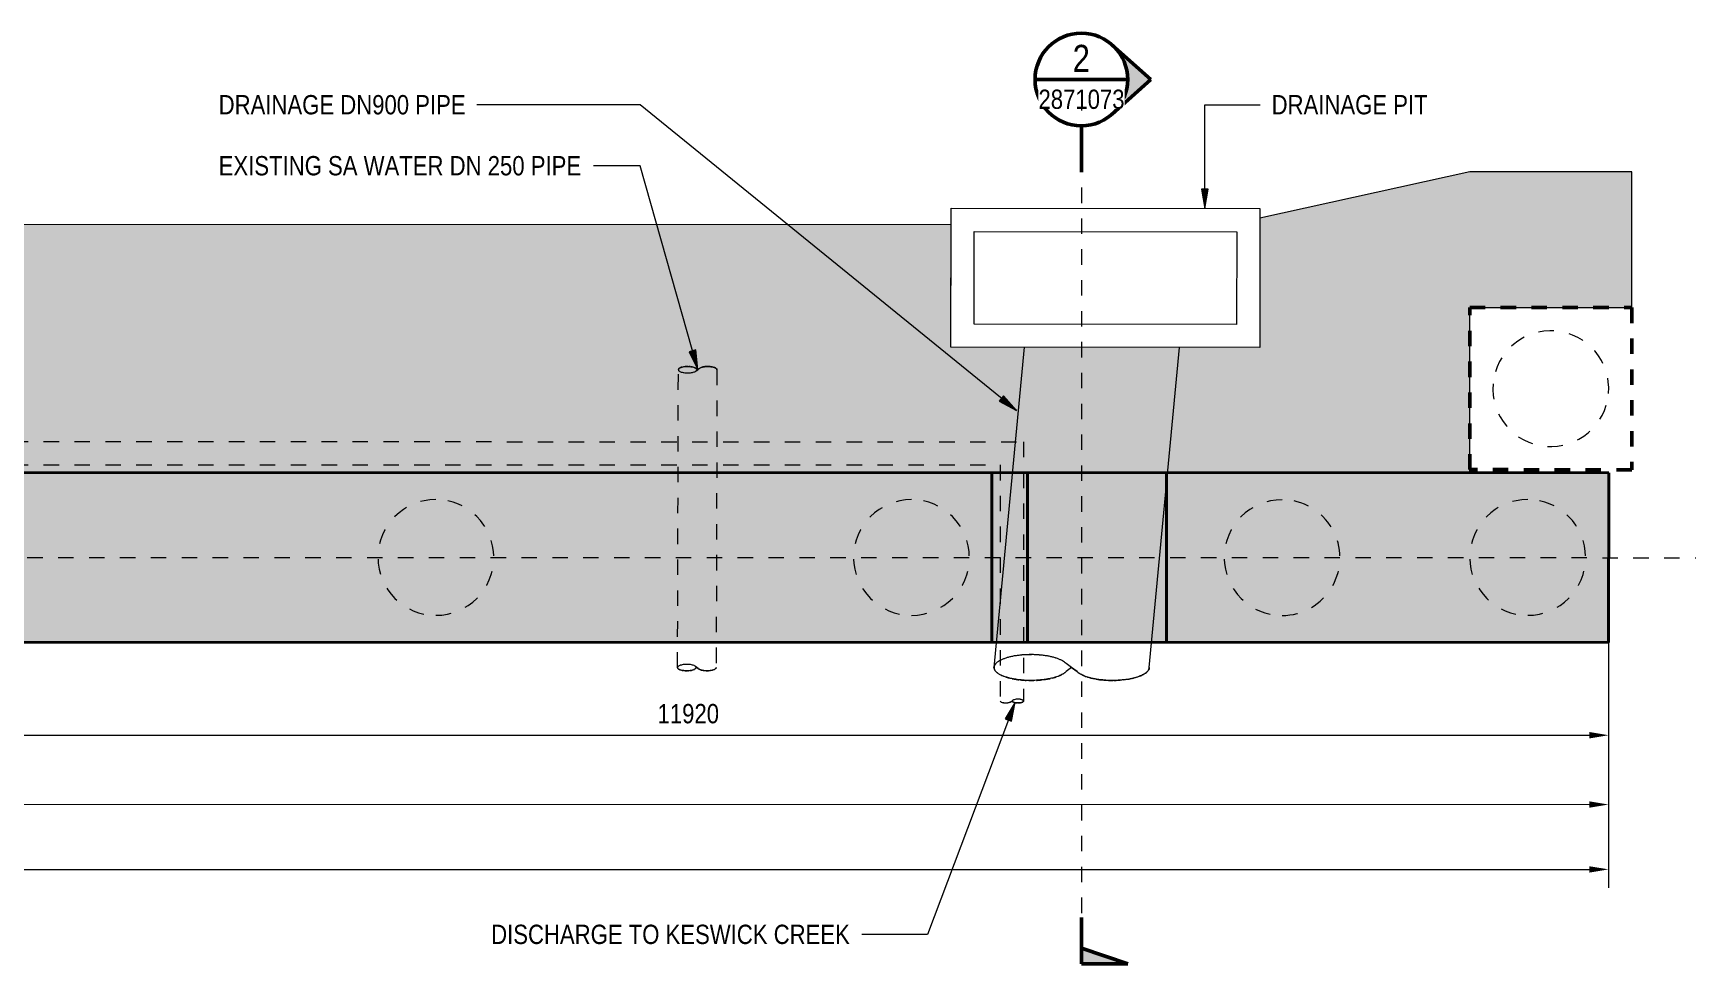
# Model space of a CAD drawing. Header units: metres. Extents: x -1691 to -1609, y 3 to 593.
# Drawn here: x -1664.19 to -1653.42, y 586.53 to 592.56 of the extents above; entities that cross this region are included whole.
import ezdxf

# ---------------------------------------------------------------- set-up
doc = ezdxf.new("R2010")
doc.units = ezdxf.units.M
for name, pattern in [('Dot_Section Line', [0.02, 0, -0.02]), ('JacobsDash', [0.0045, 0.003, -0.0015]), ('JacobsGridLine', [0.0145, 0.01, -0.001, 0.0025, -0.001])]:
    doc.linetypes.add(name, pattern=pattern)
doc.layers.get('Defpoints').update_dxf_attribs({"color": 41})
for name, color, linetype, lineweight in [('BRIDGE-ABUTMENT-CONC', 7, 'Continuous', 50), ('BRIDGE-FRAMING-LINE-18-HID', 7, 'JacobsDash', 18), ('D-BDGE', 7, 'Continuous', 13), ('D-BDGE-FNDN-LINES-18-HID', 7, 'JacobsDash', 18), ('D-BDGE-FNDN-PILE-CAP', 7, 'Continuous', 50), ('D-BDGE-LINE', 7, 'Continuous', 9), ('D-ENHA-ANNO-TEXT', 7, 'Continuous', 9), ('D-ENHA-GEN-LINE-GRIDS', 7, 'Continuous', 9), ('D-ENHA-TEXT', 7, 'Continuous', 9), ('D-ENHA-TEXT-DIMS', 7, 'Continuous', 9)]:
    doc.layers.add(name, color=color, linetype=linetype, lineweight=lineweight)
doc.styles.add('Arial Narrow_1', font='ARIALN.TTF', dxfattribs={"height": 0.125})
doc.styles.add('Arial Narrow_2', font='ARIALN.TTF', dxfattribs={"height": 0.175})
doc.dimstyles.new('Dimension_Standard_O__mm_', dxfattribs={"dimscale": 0.3048, "dimtxt": 0.127929, "dimasz": 0.410105, "dimexe": 0.393701, "dimexo": 0.246063, "dimgap": 0.246063, "dimtad": 1, "dimdec": 0, "dimlfac": 1000, "dimzin": 0, "dimdsep": 46, "dimtxsty": 'Arial Narrow_1', "dimsah": 1, "dimcen": 0.09, "dimaunit": 1, "dimadec": 4, "dimazin": 0, "dimtfac": 1, "dimtdec": 4, "dimtix": 1, "dimtmove": 0, "dimatfit": 3, "dimfxl": 1, "dimtvp": 1, "dimtfill": 1, "dimtolj": 1, "dimtzin": 0, "dimlwd": 18, "dimlwe": 18, "dimarcsym": 2})

# ---------------------------------------------------------------- blocks, each defined once
blk = doc.blocks.new('01_SFO_FRP_Pile_CastInPlace_CS - CAST-IN-PLACE PILE - 0750-7668704-DRG-2871072 - ABUTMENT B CONCRETE PLAN')
at = {"layer": 'D-BDGE-FNDN-LINES-18-HID', "color": 253, "true_color": 0x9e9e9e}
for start, end in [(90, 270), (270, 90)]:
    blk.add_arc((0, 0), 0.375, start, end, dxfattribs=at)
blk = doc.blocks.new('SC_DET_BREAK LINE - Pipe Break-6188728-DRG-2871072 - ABUTMENT B CONCRETE PLAN')
at = {"layer": 'D-BDGE-LINE', "color": 143, "lineweight": 13, "true_color": 0x78aac8}
for p, q in [((0.134, 0.007), (0.125, 0)), ((0.125, 0), (0.134, 0.007)), ((0.125, 0), (0.116, -0.007)), ((0.125, 0), (0.116, -0.007)), ((0.134, -0.007), (0.125, 0)), ((0.125, 0), (0.134, -0.007))]:
    blk.add_line(p, q, dxfattribs=at)
for centre, start_param, end_param in [((0.06, 0), 3.141593, 3.594996), ((0.19, 0), 2.289157, 2.307446), ((0.19, 0), 1.772614, 1.812024), ((0.19, 0), 1.261634, 1.303887), ((0.19, 0), 0.769149, 0.791727), ((0.06, 0), 3.624554, 4.070863), ((0.06, 0), 4.095395, 4.551697), ((0.06, 0), 4.551698, 5.009644), ((0.06, 0), 5.031215, 5.480199), ((0.06, 0), 5.506678, 5.961804), ((0.19, 0), 3.978249, 3.994028), ((0.19, 0), 4.492686, 4.510571), ((0.19, 0), 4.979299, 4.991577), ((0.19, 0), 5.008415, 5.021551)]:
    blk.add_ellipse(centre, major_axis=(0.0595, 0), ratio=0.349427, start_param=start_param, end_param=end_param, dxfattribs=at)
for points, knots in [([(0.116, -0.007), (0.115, -0.008), (0.112, -0.01), (0.106, -0.013), (0.099, -0.016), (0.088, -0.019), (0.071, -0.021), (0.05, -0.021), (0.026, -0.018), (0.01, -0.012), (0.001, -0.005), (0, -0.002), (0, 0)], [0, 0, 0, 0, 0.0625, 0.125, 0.1875, 0.25, 0.375, 0.5, 0.625, 0.8125, 0.90625, 1, 1, 1, 1]), ([(0.25, 0), (0.25, -0.001), (0.249, -0.004), (0.247, -0.007), (0.242, -0.011), (0.236, -0.014), (0.229, -0.016), (0.217, -0.019), (0.2, -0.021), (0.179, -0.021), (0.159, -0.018), (0.146, -0.014), (0.138, -0.01), (0.135, -0.008), (0.134, -0.007)], [0, 0, 0, 0, 0.0625, 0.125, 0.1875, 0.25, 0.3125, 0.375, 0.5, 0.625, 0.75, 0.875, 0.9375, 1, 1, 1, 1])]:
    blk.add_open_spline(points, degree=3, knots=knots, dxfattribs=at)
for points in [[(0.25, 0), (0.25, 0.002), (0.249, 0.005), (0.244, 0.01), (0.236, 0.014), (0.226, 0.017), (0.214, 0.019), (0.2, 0.021), (0.186, 0.021), (0.172, 0.02), (0.159, 0.018), (0.148, 0.015), (0.139, 0.011), (0.136, 0.008), (0.134, 0.007)], [(0.249, -0.004), (0.25, -0.003), (0.25, -0.001), (0.25, 0)], [(0.134, -0.007), (0.135, -0.008), (0.137, -0.009), (0.139, -0.011)], [(0.141, -0.012), (0.143, -0.013), (0.145, -0.013), (0.147, -0.014)], [(0.15, -0.015), (0.153, -0.016), (0.156, -0.017), (0.16, -0.018)], [(0.16, -0.018), (0.163, -0.019), (0.167, -0.019), (0.171, -0.02)], [(0.175, -0.02), (0.178, -0.02), (0.181, -0.021), (0.183, -0.021)], [(0.188, -0.021), (0.192, -0.021), (0.196, -0.021), (0.2, -0.021)], [(0.2, -0.021), (0.204, -0.02), (0.208, -0.02), (0.212, -0.019)], [(0.216, -0.019), (0.218, -0.018), (0.221, -0.018), (0.223, -0.017)], [(0.227, -0.016), (0.23, -0.016), (0.233, -0.015), (0.236, -0.014)], [(0.236, -0.014), (0.238, -0.012), (0.241, -0.011), (0.243, -0.01)], [(0.245, -0.009), (0.246, -0.008), (0.247, -0.007), (0.248, -0.006)]]:
    blk.add_open_spline(points, degree=3, dxfattribs=at)
blk = doc.blocks.new('SC_DET_BREAK LINE - Pipe Break-6187046-DRG-2871072 - ABUTMENT B CONCRETE PLAN')
at = {"layer": 'D-BDGE-LINE', "color": 143, "lineweight": 13, "true_color": 0x78aac8}
for p, q in [((0.116, 0.007), (0.125, 0)), ((0.125, 0), (0.116, 0.007)), ((0.125, 0), (0.134, 0.007)), ((0.125, 0), (0.134, 0.007)), ((0.125, 0), (0.134, -0.007)), ((0.125, 0), (0.134, -0.007))]:
    blk.add_line(p, q, dxfattribs=at)
for centre, major_axis, start_param, end_param in [((0.06, 0), (-0.0595, 0), 5.829782, 6.283185), ((0.06, 0), (0.0595, 0), 2.212322, 2.658631), ((0.06, 0), (0.0595, 0), 1.273541, 2.18779), ((0.06, 0), (0.0595, 0), 0.802986, 1.25197), ((0.06, 0), (0.0595, 0), 0.321381, 0.776507), ((0.19, 0), (0.0595, 0), 2.289157, 2.304936), ((0.19, 0), (0.0595, 0), 1.772614, 1.790499), ((0.19, 0), (0.0595, 0), 1.291608, 1.303887), ((0.19, 0), (0.0595, 0), 1.261634, 1.27477), ((0.19, 0), (0.0595, 0), 3.97574, 3.994028), ((0.19, 0), (0.0595, 0), 4.471161, 4.510571), ((0.19, 0), (0.0595, 0), 4.979299, 5.021551), ((0.19, 0), (0.0595, 0), 5.491459, 5.514037)]:
    blk.add_ellipse(centre, major_axis=major_axis, ratio=0.349427, start_param=start_param, end_param=end_param, dxfattribs=at)
for points, knots in [([(0, 0), (0, 0.001), (0.001, 0.004), (0.003, 0.007), (0.008, 0.011), (0.014, 0.014), (0.021, 0.016), (0.033, 0.019), (0.05, 0.021), (0.071, 0.021), (0.091, 0.018), (0.104, 0.014), (0.112, 0.01), (0.115, 0.008), (0.116, 0.007)], [0, 0, 0, 0, 0.0625, 0.125, 0.1875, 0.25, 0.3125, 0.375, 0.5, 0.625, 0.75, 0.875, 0.9375, 1, 1, 1, 1]), ([(0.134, 0.007), (0.135, 0.008), (0.138, 0.01), (0.144, 0.013), (0.151, 0.016), (0.162, 0.019), (0.179, 0.021), (0.2, 0.021), (0.224, 0.018), (0.24, 0.012), (0.249, 0.005), (0.25, 0.002), (0.25, 0)], [0, 0, 0, 0, 0.0625, 0.125, 0.1875, 0.25, 0.375, 0.5, 0.625, 0.8125, 0.90625, 1, 1, 1, 1]), ([(0.134, -0.007), (0.136, -0.008), (0.139, -0.011), (0.148, -0.015), (0.159, -0.018), (0.176, -0.021), (0.2, -0.021), (0.227, -0.017), (0.242, -0.011), (0.249, -0.005), (0.25, -0.002), (0.25, 0)], [0, 0, 0, 0, 0.0416667, 0.0833333, 0.125, 0.1666667, 0.25, 0.3333333, 0.4166667, 0.4583333, 0.5, 0.5, 0.5, 0.5])]:
    blk.add_open_spline(points, degree=3, knots=knots, dxfattribs=at)
for points in [[(0.139, 0.011), (0.137, 0.009), (0.135, 0.008), (0.134, 0.007)], [(0.147, 0.014), (0.145, 0.013), (0.143, 0.013), (0.141, 0.012)], [(0.16, 0.018), (0.156, 0.017), (0.153, 0.016), (0.15, 0.015)], [(0.171, 0.02), (0.167, 0.019), (0.163, 0.019), (0.16, 0.018)], [(0.183, 0.021), (0.181, 0.021), (0.178, 0.02), (0.175, 0.02)], [(0.2, 0.021), (0.196, 0.021), (0.192, 0.021), (0.188, 0.021)], [(0.212, 0.019), (0.208, 0.02), (0.204, 0.02), (0.2, 0.021)], [(0.223, 0.017), (0.221, 0.018), (0.218, 0.018), (0.216, 0.019)], [(0.236, 0.014), (0.233, 0.015), (0.23, 0.016), (0.227, 0.016)], [(0.243, 0.01), (0.241, 0.011), (0.239, 0.012), (0.236, 0.014)], [(0.248, 0.006), (0.247, 0.007), (0.246, 0.008), (0.245, 0.009)], [(0.25, 0), (0.25, 0.001), (0.25, 0.003), (0.249, 0.004)]]:
    blk.add_open_spline(points, degree=3, dxfattribs=at)
blk = doc.blocks.new('SC_DET_BREAK LINE - Pipe Break-7477513-DRG-2871072 - ABUTMENT B CONCRETE PLAN')
at = {"layer": 'D-BDGE-LINE', "color": 143, "lineweight": 13, "true_color": 0x78aac8}
for p, q in [((0.466, 0.026), (0.502, 0)), ((0.502, 0), (0.466, 0.026)), ((0.502, 0), (0.538, 0.026)), ((0.502, 0), (0.538, 0.026)), ((0.502, 0), (0.538, -0.026)), ((0.502, 0), (0.538, -0.026))]:
    blk.add_line(p, q, dxfattribs=at)
for centre, major_axis, start_param, end_param in [((0.239, 0), (-0.239, 0), 6.055514, 6.283185), ((0.239, 0), (0.239, 0), 2.649827, 2.852901), ((0.239, 0), (0.239, 0), 2.393397, 2.622995), ((0.239, 0), (0.239, 0), 2.138321, 2.342283), ((0.239, 0), (0.239, 0), 1.872052, 2.107437), ((0.239, 0), (0.239, 0), 1.625714, 1.836295), ((0.239, 0), (0.239, 0), 1.353863, 1.591537), ((0.239, 0), (0.239, 0), 1.116949, 1.329088), ((0.239, 0), (0.239, 0), 0.838176, 1.072227), ((0.239, 0), (0.239, 0), 0.608038, 0.819577), ((0.239, 0), (0.239, 0), 0.321381, 0.550717), ((0.765, 0), (0.239, 0), 2.508328, 2.533554), ((0.765, 0), (0.239, 0), 2.322016, 2.331431), ((0.765, 0), (0.239, 0), 2.252982, 2.303417), ((0.765, 0), (0.239, 0), 2.069366, 2.084715), ((0.765, 0), (0.239, 0), 2.005436, 2.024644), ((0.765, 0), (0.239, 0), 1.812505, 1.835804), ((0.765, 0), (0.239, 0), 1.760009, 1.78773), ((0.765, 0), (0.239, 0), 1.550056, 1.583098), ((0.765, 0), (0.239, 0), 1.305297, 1.320938), ((0.765, 0), (0.239, 0), 0.733069, 0.748196), ((0.765, 0), (0.239, 0), 0.518597, 0.5338), ((0.765, 0), (0.239, 0), 0.452541, 0.491765), ((0.765, 0), (0.239, 0), 0.198195, 0.227672), ((0.765, 0), (0.239, 0), 0, 0.048525), ((0.765, 0), (0.239, 0), 3.706674, 3.774857), ((0.765, 0), (0.239, 0), 3.951754, 4.030203), ((0.765, 0), (0.239, 0), 4.19847, 4.277749), ((0.765, 0), (0.239, 0), 4.447381, 4.523176), ((0.765, 0), (0.239, 0), 4.700087, 4.767921), ((0.765, 0), (0.239, 0), 4.962248, 5.012366), ((0.765, 0), (0.239, 0), 5.508244, 5.550117), ((0.765, 0), (0.239, 0), 5.749386, 5.830645), ((0.765, 0), (0.239, 0), 5.991229, 6.084991), ((0.765, 0), (0.239, 0), 6.23466, 6.282661)]:
    blk.add_ellipse(centre, major_axis=major_axis, ratio=0.349427, start_param=start_param, end_param=end_param, dxfattribs=at)
for points, knots in [([(0, 0), (0, 0.005), (0.002, 0.015), (0.014, 0.029), (0.029, 0.04), (0.044, 0.048), (0.057, 0.054), (0.071, 0.06), (0.084, 0.064), (0.095, 0.067), (0.104, 0.069), (0.113, 0.071), (0.125, 0.074), (0.137, 0.076), (0.15, 0.078), (0.16, 0.079), (0.17, 0.08), (0.18, 0.081), (0.191, 0.082), (0.204, 0.083), (0.218, 0.083), (0.232, 0.084), (0.243, 0.084), (0.253, 0.084), (0.264, 0.083), (0.274, 0.083), (0.285, 0.082), (0.295, 0.081), (0.305, 0.08), (0.315, 0.079), (0.325, 0.078), (0.335, 0.077), (0.345, 0.075), (0.354, 0.073), (0.363, 0.072), (0.372, 0.07), (0.381, 0.067), (0.389, 0.065), (0.4, 0.062), (0.412, 0.058), (0.426, 0.052), (0.439, 0.046), (0.453, 0.038), (0.462, 0.031), (0.466, 0.026)], [0, 0, 0, 0, 0.0625, 0.125, 0.1875, 0.21875, 0.25, 0.28125, 0.3125, 0.328125, 0.34375, 0.359375, 0.375, 0.40625, 0.421875, 0.4375, 0.453125, 0.46875, 0.484375, 0.5, 0.53125, 0.546875, 0.5625, 0.578125, 0.59375, 0.609375, 0.625, 0.640625, 0.65625, 0.671875, 0.6875, 0.703125, 0.71875, 0.734375, 0.75, 0.765625, 0.78125, 0.796875, 0.8125, 0.84375, 0.875, 0.90625, 0.9375, 1, 1, 1, 1]), ([(0.538, 0.026), (0.543, 0.031), (0.551, 0.038), (0.566, 0.046), (0.582, 0.054), (0.602, 0.061), (0.624, 0.068), (0.638, 0.071), (0.651, 0.073), (0.66, 0.075), (0.67, 0.077), (0.679, 0.078), (0.689, 0.079), (0.699, 0.08), (0.709, 0.081), (0.723, 0.082), (0.737, 0.083), (0.751, 0.084), (0.762, 0.084), (0.772, 0.084), (0.783, 0.083), (0.793, 0.083), (0.804, 0.083), (0.814, 0.082), (0.824, 0.081), (0.834, 0.08), (0.844, 0.079), (0.854, 0.078), (0.864, 0.076), (0.874, 0.075), (0.884, 0.073), (0.896, 0.07), (0.909, 0.067), (0.922, 0.063), (0.933, 0.06), (0.944, 0.056), (0.954, 0.051), (0.964, 0.047), (0.975, 0.041), (0.987, 0.032), (0.995, 0.024), (1, 0.016), (1.003, 0.009), (1.004, 0.004), (1.005, 0)], [0, 0, 0, 0, 0.0625, 0.09375, 0.125, 0.1875, 0.21875, 0.25, 0.265625, 0.28125, 0.296875, 0.3125, 0.328125, 0.34375, 0.359375, 0.375, 0.40625, 0.421875, 0.4375, 0.453125, 0.46875, 0.484375, 0.5, 0.515625, 0.53125, 0.546875, 0.5625, 0.578125, 0.59375, 0.609375, 0.625, 0.648438, 0.671875, 0.695312, 0.71875, 0.742188, 0.765625, 0.789062, 0.8125, 0.859375, 0.90625, 0.929688, 0.953125, 1, 1, 1, 1]), ([(0.558, 0.042), (0.557, 0.041), (0.549, 0.036), (0.543, 0.031), (0.538, 0.026)], [0.96381282, 0.96381282, 0.96381282, 0.96381282, 0.97, 1, 1, 1, 1]), ([(0.538, -0.026), (0.541, -0.029), (0.548, -0.035), (0.558, -0.042), (0.568, -0.047), (0.576, -0.051), (0.585, -0.055), (0.594, -0.058), (0.604, -0.062), (0.614, -0.065), (0.625, -0.068), (0.636, -0.07), (0.647, -0.073), (0.659, -0.075), (0.671, -0.077), (0.684, -0.079), (0.697, -0.08), (0.71, -0.081), (0.723, -0.082), (0.736, -0.083), (0.75, -0.084), (0.763, -0.084), (0.777, -0.084), (0.79, -0.083), (0.804, -0.083), (0.817, -0.082), (0.83, -0.081), (0.843, -0.079), (0.855, -0.078), (0.868, -0.076), (0.88, -0.074), (0.892, -0.071), (0.903, -0.069), (0.914, -0.066), (0.924, -0.063), (0.934, -0.059), (0.943, -0.056), (0.952, -0.052), (0.96, -0.049), (0.968, -0.045), (0.974, -0.041), (0.981, -0.037), (0.986, -0.032), (0.991, -0.028), (0.995, -0.023), (1, -0.017), (1.004, -0.009), (1.005, -0.001), (1.004, 0.004), (1.004, 0.006)], [0, 0, 0, 0, 0.02, 0.04, 0.05, 0.06, 0.07, 0.08, 0.09, 0.1, 0.11, 0.12, 0.13, 0.14, 0.15, 0.16, 0.17, 0.18, 0.19, 0.2, 0.21, 0.22, 0.23, 0.24, 0.25, 0.26, 0.27, 0.28, 0.29, 0.3, 0.31, 0.32, 0.33, 0.34, 0.35, 0.36, 0.37, 0.38, 0.39, 0.4, 0.41, 0.42, 0.43, 0.44, 0.45, 0.46, 0.48, 0.5, 0.512345, 0.512345, 0.512345, 0.512345]), ([(0.588, 0.056), (0.584, 0.054), (0.576, 0.051), (0.57, 0.048), (0.567, 0.047)], [0.92703839, 0.92703839, 0.92703839, 0.92703839, 0.94, 0.95213801, 0.95213801, 0.95213801, 0.95213801]), ([(0.627, 0.068), (0.624, 0.068), (0.616, 0.066), (0.607, 0.063), (0.601, 0.061), (0.6, 0.06)], [0.88808731, 0.88808731, 0.88808731, 0.88808731, 0.895, 0.91, 0.91411555, 0.91411555, 0.91411555, 0.91411555]), ([(0.681, 0.078), (0.678, 0.078), (0.671, 0.077), (0.659, 0.075), (0.648, 0.073), (0.641, 0.072), (0.639, 0.071)], [0.84204548, 0.84204548, 0.84204548, 0.84204548, 0.85, 0.86, 0.87, 0.87748695, 0.87748695, 0.87748695, 0.87748695]), ([(0.729, 0.083), (0.727, 0.083), (0.721, 0.082), (0.71, 0.081), (0.7, 0.081), (0.695, 0.08), (0.694, 0.08)], [0.80574368, 0.80574368, 0.80574368, 0.80574368, 0.81, 0.82, 0.83, 0.83193717, 0.83193717, 0.83193717, 0.83193717]), ([(0.779, 0.084), (0.778, 0.084), (0.773, 0.084), (0.763, 0.084), (0.753, 0.084), (0.748, 0.083), (0.747, 0.083)], [0.76855502, 0.76855502, 0.76855502, 0.76855502, 0.77, 0.78, 0.79, 0.79209326, 0.79209326, 0.79209326, 0.79209326]), ([(0.835, 0.08), (0.833, 0.08), (0.827, 0.081), (0.817, 0.082), (0.806, 0.083), (0.799, 0.083), (0.797, 0.083)], [0.72643754, 0.72643754, 0.72643754, 0.72643754, 0.73, 0.74, 0.75, 0.75516259, 0.75516259, 0.75516259, 0.75516259]), ([(0.887, 0.072), (0.885, 0.073), (0.878, 0.074), (0.868, 0.076), (0.856, 0.078), (0.848, 0.079), (0.844, 0.079)], [0.68375752, 0.68375752, 0.68375752, 0.68375752, 0.69, 0.7, 0.71, 0.71867964, 0.71867964, 0.71867964, 0.71867964]), ([(0.927, 0.062), (0.926, 0.062), (0.922, 0.063), (0.914, 0.066), (0.906, 0.068), (0.902, 0.069), (0.901, 0.069)], [0.64709771, 0.64709771, 0.64709771, 0.64709771, 0.65, 0.66, 0.67, 0.67109601, 0.67109601, 0.67109601, 0.67109601]), ([(0.961, 0.048), (0.961, 0.048), (0.958, 0.05), (0.952, 0.052), (0.945, 0.055), (0.941, 0.057), (0.94, 0.057)], [0.60866743, 0.60866743, 0.60866743, 0.60866743, 0.61, 0.62, 0.63, 0.63331259, 0.63331259, 0.63331259, 0.63331259]), ([(0.99, 0.028), (0.989, 0.03), (0.986, 0.032), (0.981, 0.037), (0.975, 0.04), (0.971, 0.043), (0.97, 0.043)], [0.56137506, 0.56137506, 0.56137506, 0.56137506, 0.57, 0.58, 0.59, 0.59684395, 0.59684395, 0.59684395, 0.59684395]), ([(1.002, 0.012), (1.001, 0.014), (0.999, 0.018), (0.996, 0.022), (0.994, 0.024), (0.994, 0.025)], [0.52491465, 0.52491465, 0.52491465, 0.52491465, 0.54, 0.55, 0.55340108, 0.55340108, 0.55340108, 0.55340108])]:
    blk.add_open_spline(points, degree=3, knots=knots, dxfattribs=at)
blk = doc.blocks.new('SC_DET_BREAK LINE - Pipe Break-6257386-DRG-2871072 - ABUTMENT B CONCRETE PLAN')
at = {"layer": 'D-BDGE-LINE', "color": 143, "lineweight": 13, "true_color": 0x78aac8}
for p, q in [((0.08, 0.004), (0.075, 0)), ((0.075, 0), (0.08, 0.004)), ((0.075, 0), (0.07, -0.004)), ((0.075, 0), (0.07, -0.004)), ((0.08, -0.004), (0.075, 0)), ((0.075, 0), (0.08, -0.004))]:
    blk.add_line(p, q, dxfattribs=at)
for start_param, end_param in [(3.141593, 3.698598), (3.715761, 4.259865), (4.280714, 4.823537), (4.842744, 5.389403), (5.403571, 5.961804)]:
    blk.add_ellipse((0.036, 0), major_axis=(0.0357, 0), ratio=0.349427, start_param=start_param, end_param=end_param, dxfattribs=at)
for points, knots in [([(0.07, -0.004), (0.069, -0.005), (0.067, -0.006), (0.064, -0.008), (0.059, -0.009), (0.053, -0.011), (0.043, -0.013), (0.03, -0.013), (0.016, -0.011), (0.006, -0.007), (0.001, -0.003), (0, -0.001), (0, 0)], [0, 0, 0, 0, 0.0625, 0.125, 0.1875, 0.25, 0.375, 0.5, 0.625, 0.8125, 0.90625, 1, 1, 1, 1]), ([(0.15, 0), (0.15, 0.001), (0.149, 0.003), (0.146, 0.006), (0.142, 0.008), (0.136, 0.01), (0.128, 0.012), (0.12, 0.012), (0.112, 0.013), (0.101, 0.012), (0.091, 0.01), (0.084, 0.007), (0.081, 0.005), (0.08, 0.004)], [0.5, 0.5, 0.5, 0.5, 0.5416667, 0.5833333, 0.625, 0.6666667, 0.7083333, 0.75, 0.7916667, 0.8333333, 0.9166667, 0.9583333, 1, 1, 1, 1]), ([(0.15, 0), (0.15, -0.001), (0.15, -0.002), (0.148, -0.004), (0.145, -0.006), (0.142, -0.008), (0.137, -0.01), (0.13, -0.011), (0.116, -0.013), (0.099, -0.012), (0.086, -0.008), (0.082, -0.005), (0.08, -0.004)], [0, 0, 0, 0, 0.0625, 0.125, 0.1875, 0.25, 0.3125, 0.375, 0.5, 0.75, 0.875, 1, 1, 1, 1])]:
    blk.add_open_spline(points, degree=3, knots=knots, dxfattribs=at)
for points in [[(0.149, -0.003), (0.15, -0.002), (0.15, -0.001), (0.15, 0)], [(0.08, -0.004), (0.081, -0.005), (0.082, -0.006), (0.084, -0.006)], [(0.085, -0.007), (0.086, -0.008), (0.087, -0.008), (0.088, -0.009)], [(0.09, -0.009), (0.092, -0.01), (0.094, -0.01), (0.096, -0.011)], [(0.096, -0.011), (0.098, -0.011), (0.1, -0.012), (0.103, -0.012)], [(0.105, -0.012), (0.107, -0.012), (0.108, -0.012), (0.11, -0.012)], [(0.113, -0.012), (0.115, -0.013), (0.118, -0.012), (0.12, -0.012)], [(0.12, -0.012), (0.122, -0.012), (0.125, -0.012), (0.127, -0.012)], [(0.13, -0.011), (0.131, -0.011), (0.133, -0.011), (0.134, -0.01)], [(0.136, -0.01), (0.138, -0.009), (0.14, -0.009), (0.141, -0.008)], [(0.141, -0.008), (0.143, -0.007), (0.145, -0.007), (0.146, -0.006)], [(0.147, -0.005), (0.148, -0.005), (0.148, -0.004), (0.149, -0.003)]]:
    blk.add_open_spline(points, degree=3, dxfattribs=at)
blk = doc.blocks.new('DIMBLOCK1-DRG-2871072 - ABUTMENT B CONCRETE PLAN')
at = {"layer": 'D-ENHA-TEXT-DIMS', "color": 0, "lineweight": 18, "transparency": 16777216}
for p, q in [((-1688.94, 589.094), (-1688.94, 587.022)), ((-1653.984, 589.086), (-1653.984, 587.022)), ((-1688.815, 587.142), (-1654.109, 587.142))]:
    blk.add_line(p, q, dxfattribs=at)
at = {"layer": 'D-ENHA-TEXT-DIMS', "color": 0, "transparency": 16777216}
for points in [[(-1688.815, 587.162), (-1688.815, 587.121), (-1688.94, 587.142)], [(-1654.109, 587.162), (-1654.109, 587.121), (-1653.984, 587.142)]]:
    blk.add_solid(points, dxfattribs=at)
at = {"layer": 'Defpoints', "color": 0, "transparency": 16777216}
for p in [(-1688.94, 589.169), (-1653.984, 589.161), (-1653.984, 587.142)]:
    blk.add_point(p, dxfattribs=at)
at = {"layer": 'D-ENHA-TEXT-DIMS', "color": 0, "lineweight": 18, "transparency": 16777216, "insert": (-1671.462, 587.291), "char_height": 0.125, "width": 0.47516, "attachment_point": 5, "style": 'Arial Narrow_1', "bg_fill": 3, "box_fill_scale": 1.1, "bg_fill_color": 256, "bg_fill_true_color": 13158600, "bg_fill_transparency": 0}
blk.add_mtext('\\A1;34955\u200e', dxfattribs=at)
blk = doc.blocks.new('DIMBLOCK2-DRG-2871072 - ABUTMENT B CONCRETE PLAN')
at = {"layer": 'D-ENHA-TEXT-DIMS', "color": 0, "lineweight": 18, "transparency": 16777216}
for p, q in [((-1653.984, 589.086), (-1653.984, 587.891)), ((-1665.904, 588.547), (-1665.904, 587.891)), ((-1665.779, 588.011), (-1654.109, 588.011))]:
    blk.add_line(p, q, dxfattribs=at)
at = {"layer": 'D-ENHA-TEXT-DIMS', "color": 0, "transparency": 16777216}
for points in [[(-1665.779, 588.032), (-1665.779, 587.99), (-1665.904, 588.011)], [(-1654.109, 588.032), (-1654.109, 587.99), (-1653.984, 588.011)]]:
    blk.add_solid(points, dxfattribs=at)
at = {"layer": 'Defpoints', "color": 0, "transparency": 16777216}
for p in [(-1653.984, 589.161), (-1665.904, 588.622), (-1653.984, 588.011)]:
    blk.add_point(p, dxfattribs=at)
at = {"layer": 'D-ENHA-TEXT-DIMS', "color": 0, "lineweight": 18, "transparency": 16777216, "insert": (-1659.944, 588.15), "char_height": 0.125, "width": 0.47516, "attachment_point": 5, "style": 'Arial Narrow_1', "bg_fill": 3, "box_fill_scale": 1.1, "bg_fill_color": 256, "bg_fill_true_color": 13158600, "bg_fill_transparency": 0}
blk.add_mtext('\\A1;11920', dxfattribs=at)
blk = doc.blocks.new('Section - sectionTail-4870194-DRG-2871072 - ABUTMENT B CONCRETE PLAN')
at = {"layer": 'D-ENHA-ANNO-TEXT'}
blk.add_hatch(color=256, dxfattribs=at).paths.add_polyline_path([(-0.006, 0.006), (-0.004, 0), (-0.006, 0)])
at = {"layer": 'D-ENHA-ANNO-TEXT', "lineweight": 50}
for p, q in [((-0.006, 0.006), (-0.006, 0)), ((-0.004, 0), (-0.006, 0.006)), ((-0.006, 0), (-0.004, 0)), ((-0.006, 0), (0, 0))]:
    blk.add_line(p, q, dxfattribs=at)
blk = doc.blocks.new('Section - SectionHead-4898858-DRG-2871072 - ABUTMENT B CONCRETE PLAN')
at = {"layer": 'D-ENHA-ANNO-TEXT'}
h = blk.add_hatch(color=256, dxfattribs=at)
edge = h.paths.add_edge_path()
edge.add_line((-0.002, 0.009), (0.00247, 0.004))
edge.add_arc((-0.002, 0), 0.006, 41.8277, 138.1723)
edge.add_line((-0.00647, 0.004), (-0.002, 0.009))
at = {"layer": 'D-ENHA-ANNO-TEXT', "lineweight": 50}
for p, q in [((-0.002, 0.009), (-0.00647, 0.004)), ((0.00247, 0.004), (-0.002, 0.009)), ((0.004, 0), (0.01, 0))]:
    blk.add_line(p, q, dxfattribs=at)
for start, end in [(360, 180), (180, 360)]:
    blk.add_arc((-0.002, 0), 0.006, start, end, dxfattribs=at)
blk = doc.blocks.new('DIMBLOCK5-DRG-2871072 - ABUTMENT B CONCRETE PLAN')
at = {"layer": 'D-ENHA-TEXT-DIMS', "color": 0, "lineweight": 18, "transparency": 16777216}
for p, q in [((-1676.374, 588.541), (-1676.375, 587.447)), ((-1653.984, 588.536), (-1653.985, 587.442)), ((-1676.25, 587.566), (-1654.11, 587.562))]:
    blk.add_line(p, q, dxfattribs=at)
at = {"layer": 'D-ENHA-TEXT-DIMS', "color": 0, "transparency": 16777216}
for points in [[(-1676.25, 587.587), (-1676.25, 587.546), (-1676.375, 587.567)], [(-1654.11, 587.583), (-1654.11, 587.541), (-1653.985, 587.562)]]:
    blk.add_solid(points, dxfattribs=at)
at = {"layer": 'Defpoints', "color": 0, "transparency": 16777216}
for p in [(-1676.374, 588.616), (-1653.984, 588.611), (-1653.985, 587.562)]:
    blk.add_point(p, dxfattribs=at)
at = {"layer": 'D-ENHA-TEXT-DIMS', "color": 0, "lineweight": 18, "transparency": 16777216, "insert": (-1665.18, 587.704), "char_height": 0.125, "width": 1.37432, "attachment_point": 5, "rotation": 359.9879, "style": 'Arial Narrow_1', "bg_fill": 3, "box_fill_scale": 1.1, "bg_fill_color": 256, "bg_fill_true_color": 13158600, "bg_fill_transparency": 0}
blk.add_mtext('\\A1;STAGE B -22390', dxfattribs=at)

msp = doc.modelspace()

# ---------------------------------------------------------------- hatches: boundary and pattern name
at = {"layer": 'BRIDGE-ABUTMENT-CONC', "lineweight": 5, "true_color": 0xc0c0c0}
msp.add_hatch(color=9, dxfattribs=at).paths.add_polyline_path([(-1653.984, 588.6113), (-1653.9838, 589.7113), (-1665.9188, 589.7137), (-1665.9188, 588.6139), (-1655.1304, 588.6116)])
at = {"layer": 'D-BDGE-LINE'}
h = msp.add_hatch(dxfattribs=at)
h.set_pattern_fill('FP_1', color=256, style=0, pattern_type=2)
h.set_pattern_definition([(0, (-2106.772, -1134.203), (0.15875, 0.15875), [0.15875, -0.15875])])
h.paths.add_polyline_path([(-1676.3742, 589.7135), (-1676.3738, 589.7139), (-1676.3738, 589.7161), (-1670.9912, 589.7154), (-1654.8838, 589.7211), (-1654.8834, 590.7815), (-1653.8335, 590.7815), (-1653.8335, 591.6611), (-1654.8838, 591.6612), (-1656.2427, 591.3615), (-1656.2437, 590.5224), (-1658.2437, 590.5249), (-1658.2427, 591.3199), (-1688.8685, 591.3091), (-1688.8727, 589.7187), (-1676.3742, 589.7161)])
h.paths.add_polyline_path([(-1686.5688, 590.3741), (-1686.5799, 590.3747), (-1686.59, 590.377), (-1686.5963, 590.3801), (-1686.5969, 590.3805), (-1686.5987, 590.3825), (-1686.5992, 590.3844), (-1686.6191, 590.386), (-1686.6176, 590.4061), (-1686.478, 590.3952), (-1686.4795, 590.3751), (-1686.4995, 590.3767), (-1686.4997, 590.3782), (-1686.5007, 590.3797), (-1686.5047, 590.3825), (-1686.511, 590.3849), (-1686.5188, 590.3864), (-1686.5271, 590.387), (-1686.535, 590.3866), (-1686.5419, 590.3849), (-1686.5455, 590.3829), (-1686.5583, 590.3757), (-1686.5626, 590.3747), (-1686.5676, 590.3742)])
h.paths.add_polyline_path([(-1686.7191, 590.3741), (-1686.7302, 590.3747), (-1686.7403, 590.377), (-1686.7466, 590.3801), (-1686.7472, 590.3805), (-1686.749, 590.3825), (-1686.7495, 590.3844), (-1686.7694, 590.386), (-1686.7677, 590.4077), (-1686.6281, 590.3969), (-1686.6298, 590.3751), (-1686.6498, 590.3767), (-1686.6504, 590.3787), (-1686.651, 590.3797), (-1686.655, 590.3825), (-1686.6613, 590.3849), (-1686.6691, 590.3864), (-1686.6774, 590.387), (-1686.6853, 590.3866), (-1686.6922, 590.3849), (-1686.6958, 590.3829), (-1686.7086, 590.3757), (-1686.7129, 590.3747), (-1686.7179, 590.3742)])
h.paths.add_polyline_path([(-1686.8698, 590.3741), (-1686.8808, 590.3747), (-1686.8909, 590.377), (-1686.8973, 590.3801), (-1686.8979, 590.3805), (-1686.8997, 590.3825), (-1686.9001, 590.3844), (-1686.9201, 590.386), (-1686.9183, 590.4092), (-1686.7787, 590.3984), (-1686.7805, 590.3751), (-1686.8004, 590.3767), (-1686.801, 590.3787), (-1686.8017, 590.3797), (-1686.8057, 590.3825), (-1686.812, 590.3849), (-1686.8197, 590.3864), (-1686.8281, 590.387), (-1686.8359, 590.3866), (-1686.8428, 590.3849), (-1686.8465, 590.3829), (-1686.8593, 590.3757), (-1686.8635, 590.3747), (-1686.8686, 590.3742)])
h.paths.add_polyline_path([(-1687.0192, 590.3741), (-1687.0302, 590.3747), (-1687.0403, 590.377), (-1687.0467, 590.3801), (-1687.0472, 590.3805), (-1687.049, 590.3825), (-1687.0495, 590.3844), (-1687.0695, 590.386), (-1687.0669, 590.419), (-1686.9273, 590.4082), (-1686.9299, 590.3751), (-1686.9498, 590.3767), (-1686.9504, 590.3787), (-1686.9511, 590.3797), (-1686.9551, 590.3825), (-1686.9613, 590.3849), (-1686.9691, 590.3864), (-1686.9775, 590.387), (-1686.9853, 590.3866), (-1686.9922, 590.3849), (-1686.9959, 590.3829), (-1687.0086, 590.3757), (-1687.0129, 590.3747), (-1687.0179, 590.3742)])
at = {"layer": 'D-ENHA-TEXT'}
for points in [[(-1656.5985, 591.4234), (-1656.5765, 591.5484), (-1656.6206, 591.5484)], [(-1659.8821, 590.3812), (-1659.895, 590.5075), (-1659.9374, 590.4955)], [(-1657.819, 590.1144), (-1657.9021, 590.2103), (-1657.9299, 590.1761)], [(-1657.8267, 588.2261), (-1657.8915, 588.117), (-1657.8503, 588.1014)]]:
    msp.add_hatch(color=256, dxfattribs=at).paths.add_polyline_path(points)

# ---------------------------------------------------------------- linework, layer by layer
at = {"layer": 'BRIDGE-ABUTMENT-CONC', "lineweight": 40}
for p, q in [((-1665.9178, 589.7139), (-1653.9838, 589.7113)), ((-1653.9838, 589.7113), (-1653.984, 588.6113)), ((-1653.984, 588.6113), (-1665.919, 588.6139))]:
    msp.add_line(p, q, dxfattribs=at)
at = {"layer": 'BRIDGE-FRAMING-LINE-18-HID', "linetype": 'Continuous', "lineweight": 40}
for p, q in [((-1657.9791, 588.6122), (-1657.9789, 589.7122)), ((-1657.7469, 588.6121), (-1657.7466, 589.7121)), ((-1656.8467, 588.6119), (-1656.8464, 589.7119))]:
    msp.add_line(p, q, dxfattribs=at)
at = {"layer": 'D-BDGE', "lineweight": 18}
for p, q in [((-1654.8834, 591.6613), (-1656.2427, 591.3615)), ((-1653.8334, 591.6611), (-1654.8834, 591.6613)), ((-1653.8335, 590.7813), (-1653.8334, 591.6611)), ((-1658.2427, 591.3199), (-1688.8685, 591.3091)), ((-1658.2437, 590.5249), (-1658.2427, 591.3199)), ((-1656.2427, 591.3615), (-1656.2437, 590.5224)), ((-1654.8838, 589.7211), (-1654.8835, 590.7815)), ((-1654.8835, 590.7815), (-1653.8335, 590.7813)), ((-1656.2437, 590.5224), (-1658.2437, 590.5249))]:
    msp.add_line(p, q, dxfattribs=at)
at = {"layer": 'D-BDGE', "color": 143, "lineweight": 18, "true_color": 0x78aac8}
for p, q in [((-1658.2437, 590.5249), (-1658.2426, 591.4248)), ((-1658.2426, 591.4248), (-1656.2426, 591.4224)), ((-1656.2426, 591.4224), (-1656.2437, 590.5224)), ((-1658.0936, 590.6747), (-1658.0928, 591.2747)), ((-1658.0928, 591.2747), (-1656.3928, 591.2725)), ((-1656.3928, 591.2725), (-1656.3936, 590.6725)), ((-1656.3936, 590.6725), (-1658.0936, 590.6747)), ((-1656.2437, 590.5224), (-1658.2437, 590.5249)), ((-1657.9641, 588.4494), (-1657.7667, 590.5243)), ((-1656.9596, 588.4494), (-1656.7624, 590.523))]:
    msp.add_line(p, q, dxfattribs=at)
at = {"layer": 'D-BDGE', "color": 143, "linetype": 'JacobsDash', "lineweight": 18, "true_color": 0x78aac8}
for p, q in [((-1660.0134, 588.4494), (-1660.0082, 590.3795)), ((-1659.7582, 590.3788), (-1659.7634, 588.4494)), ((-1665.9187, 589.9139), (-1657.7739, 589.9121)), ((-1657.7739, 589.9121), (-1657.7739, 588.2322)), ((-1665.9188, 589.7639), (-1657.9239, 589.7622)), ((-1657.9239, 589.7622), (-1657.9239, 588.2322))]:
    msp.add_line(p, q, dxfattribs=at)
at = {"layer": 'D-BDGE-FNDN-LINES-18-HID', "color": 253, "true_color": 0x9e9e9e}
for start, end in [(355.1322, 175.1322), (175.1322, 355.1322)]:
    msp.add_arc((-1654.3587, 590.2564), 0.375, start, end, dxfattribs=at)
at = {"layer": 'D-BDGE-FNDN-PILE-CAP', "color": 253, "linetype": 'JacobsDash', "true_color": 0x9e9e9e}
for p, q in [((-1654.8838, 589.7315), (-1654.8835, 590.7815)), ((-1654.8835, 590.7815), (-1653.8335, 590.7813)), ((-1653.8335, 590.7813), (-1653.8338, 589.7313)), ((-1653.8338, 589.7313), (-1654.8838, 589.7315))]:
    msp.add_line(p, q, dxfattribs=at)
at = {"layer": 'D-ENHA-ANNO-TEXT', "lineweight": 50}
msp.add_line((-1657.6985, 592.2589), (-1657.0985, 592.2589), dxfattribs=at)
at = {"layer": 'D-ENHA-GEN-LINE-GRIDS', "linetype": 'JacobsGridLine', "lineweight": 18}
msp.add_line((-1691.2244, 589.1692), (-1653.4199, 589.1612), dxfattribs=at)
at = {"layer": 'D-ENHA-TEXT'}
for p, q in [((-1661.1541, 592.0958), (-1661.3127, 592.0958)), ((-1660.2563, 592.0958), (-1661.1541, 592.0958)), ((-1657.819, 590.1144), (-1660.2563, 592.0958)), ((-1656.5985, 592.0958), (-1656.2414, 592.0958)), ((-1656.5985, 591.4234), (-1656.5985, 592.0958)), ((-1660.5551, 591.7006), (-1660.5587, 591.7006)), ((-1660.2563, 591.7006), (-1660.5551, 591.7006)), ((-1659.8821, 590.3812), (-1660.2563, 591.7006)), ((-1656.5765, 591.5484), (-1656.6206, 591.5484)), ((-1656.6206, 591.5484), (-1656.5985, 591.4234)), ((-1656.5985, 591.4234), (-1656.5765, 591.5484)), ((-1659.895, 590.5075), (-1659.9374, 590.4955)), ((-1659.9374, 590.4955), (-1659.8821, 590.3812)), ((-1659.8821, 590.3812), (-1659.895, 590.5075)), ((-1657.9021, 590.2103), (-1657.9299, 590.1761)), ((-1657.819, 590.1144), (-1657.9021, 590.2103)), ((-1657.9299, 590.1761), (-1657.819, 590.1144)), ((-1658.8172, 586.7209), (-1658.8205, 586.7209)), ((-1658.3956, 586.7209), (-1658.8172, 586.7209))]:
    msp.add_line(p, q, dxfattribs=at)

# ---------------------------------------------------------------- block references
at = {"layer": 'D-BDGE-FNDN-LINES-18-HID', "color": 253, "true_color": 0x9e9e9e}
for p, rotation in [((-1661.5786, 589.1629), 179.9878831926534), ((-1658.4987, 589.1623), 179.9878831926534), ((-1656.0987, 589.1618), 359.9878831926534), ((-1654.5082, 589.1628), 179.9878831926534)]:
    msp.add_blockref('01_SFO_FRP_Pile_CastInPlace_CS - CAST-IN-PLACE PILE - 0750-7668704-DRG-2871072 - ABUTMENT B CONCRETE PLAN', p, dxfattribs=dict(at, rotation=rotation))
at = {"layer": 'D-BDGE-LINE', "color": 143, "true_color": 0x78aac8}
for name, p, rotation in [('SC_DET_BREAK LINE - Pipe Break-6188728-DRG-2871072 - ABUTMENT B CONCRETE PLAN', (-1659.7582, 590.3788), 179.8467484390281), ('SC_DET_BREAK LINE - Pipe Break-6187046-DRG-2871072 - ABUTMENT B CONCRETE PLAN', (-1659.7634, 588.4494), 180), ('SC_DET_BREAK LINE - Pipe Break-7477513-DRG-2871072 - ABUTMENT B CONCRETE PLAN', (-1656.9596, 588.4494), 180)]:
    msp.add_blockref(name, p, dxfattribs=dict(at, rotation=rotation))
msp.add_blockref('SC_DET_BREAK LINE - Pipe Break-6257386-DRG-2871072 - ABUTMENT B CONCRETE PLAN', (-1657.9239, 588.2322), dxfattribs=at)
at = {"layer": 'D-ENHA-ANNO-TEXT', "lineweight": 50, "xscale": 49.99999999999999, "yscale": 49.99999999999999, "zscale": 49.99999999999999, "rotation": 269.9999999999955}
msp.add_blockref('Section - SectionHead-4898858-DRG-2871072 - ABUTMENT B CONCRETE PLAN', (-1657.3985, 592.1589), dxfattribs=at)
at = {"layer": 'D-ENHA-ANNO-TEXT', "lineweight": 50, "extrusion": (0, 0, -1), "xscale": 49.99999999999999, "yscale": 49.99999999999999, "zscale": 49.99999999999999, "rotation": 90.00000000000472}
msp.add_blockref('Section - sectionTail-4870194-DRG-2871072 - ABUTMENT B CONCRETE PLAN', (1657.3985, 586.8304), dxfattribs=at)

# ---------------------------------------------------------------- texts
at = {"layer": 'D-ENHA-TEXT', "char_height": 0.125, "attachment_point": 1, "style": 'Arial Narrow_1', "bg_fill": 3, "box_fill_scale": 1, "bg_fill_color": 256, "bg_fill_true_color": 13158600, "bg_fill_transparency": 0}
for s, insert in [('DRAINAGE DN900 PIPE', (-1662.9851, 592.1583)), ('DRAINAGE PIT', (-1656.1664, 592.1583)), ('DISCHARGE TO KESWICK CREEK', (-1661.2206, 586.7834))]:
    msp.add_mtext(s, dxfattribs=dict(at, insert=insert))

# ---------------------------------------------------------------- next in the draw order: texts
at = {"layer": 'D-ENHA-ANNO-TEXT', "insert": (-1657.4548, 592.4837), "char_height": 0.175, "attachment_point": 1, "style": 'Arial Narrow_2', "bg_fill": 3, "box_fill_scale": 1, "bg_fill_color": 256, "bg_fill_transparency": 0}
msp.add_mtext('2', dxfattribs=at)
at = {"layer": 'D-ENHA-TEXT', "insert": (-1662.9851, 591.7631), "char_height": 0.125, "attachment_point": 1, "style": 'Arial Narrow_1', "bg_fill": 3, "box_fill_scale": 1, "bg_fill_color": 256, "bg_fill_true_color": 13158600, "bg_fill_transparency": 0}
msp.add_mtext('EXISTING SA WATER DN 250 PIPE', dxfattribs=at)

# ---------------------------------------------------------------- next in the draw order: dimensions: what is measured, and where the dimension line sits
at = {"layer": 'D-ENHA-TEXT-DIMS', "lineweight": 18}
dim = msp.add_linear_dim(base=(-1653.9839, 587.1417), p1=(-1688.9402, 589.1687), p2=(-1653.9839, 589.1613), text='34955\u200e', dimstyle='Dimension_Standard_O__mm_', override={"dimpost": '<>', "dimfxl": 34.956325}, dxfattribs=at)
dim.commit()
dim.dimension.update_dxf_attribs({"geometry": 'DIMBLOCK1-DRG-2871072 - ABUTMENT B CONCRETE PLAN', "text_midpoint": (-1671.4621, 587.2911)})

# ---------------------------------------------------------------- next in the draw order: dimensions: what is measured, and where the dimension line sits
dim = msp.add_linear_dim(base=(-1653.9839, 588.0109), p1=(-1665.9035, 588.6219), p2=(-1653.9839, 589.1613), dimstyle='Dimension_Standard_O__mm_', override={"dimpost": '<>', "dimfxl": 11.931798}, dxfattribs=at)
dim.commit()
dim.dimension.update_dxf_attribs({"geometry": 'DIMBLOCK2-DRG-2871072 - ABUTMENT B CONCRETE PLAN', "text_midpoint": (-1659.9437, 588.1497)})

# ---------------------------------------------------------------- next in the draw order: linework, layer by layer
at = {"layer": 'D-ENHA-ANNO-TEXT', "color": 7, "linetype": 'Dot_Section Line', "true_color": 0xffffff}
msp.add_line((-1657.3985, 592.1589), (-1657.3985, 586.8304), dxfattribs=at)
at = {"layer": 'D-ENHA-TEXT'}
for p, q in [((-1657.8267, 588.2261), (-1658.3956, 586.7209)), ((-1657.8267, 588.2261), (-1657.8915, 588.117)), ((-1657.8503, 588.1014), (-1657.8267, 588.2261)), ((-1657.8915, 588.117), (-1657.8503, 588.1014))]:
    msp.add_line(p, q, dxfattribs=at)

# ---------------------------------------------------------------- next in the draw order: texts
at = {"layer": 'D-ENHA-ANNO-TEXT', "insert": (-1657.6763, 592.1937), "char_height": 0.125, "attachment_point": 1, "style": 'Arial Narrow_1', "bg_fill": 3, "box_fill_scale": 1, "bg_fill_color": 256, "bg_fill_true_color": 13158600, "bg_fill_transparency": 0}
msp.add_mtext('2871073', dxfattribs=at)

# ---------------------------------------------------------------- next in the draw order: dimensions: what is measured, and where the dimension line sits
at = {"layer": 'D-ENHA-TEXT-DIMS', "lineweight": 18}
dim = msp.add_linear_dim(base=(-1653.9847, 587.5618), p1=(-1676.3744, 588.6161), p2=(-1653.9845, 588.6113), angle=359.98788, dimstyle='Dimension_Standard_O__mm_', override={"dimpost": 'STAGE B -<>', "dimfxl": 22.389955}, dxfattribs=at)
dim.commit()
dim.dimension.update_dxf_attribs({"geometry": 'DIMBLOCK5-DRG-2871072 - ABUTMENT B CONCRETE PLAN', "text_midpoint": (-1665.1796, 587.7038)})

doc.saveas('drawing.dxf')
